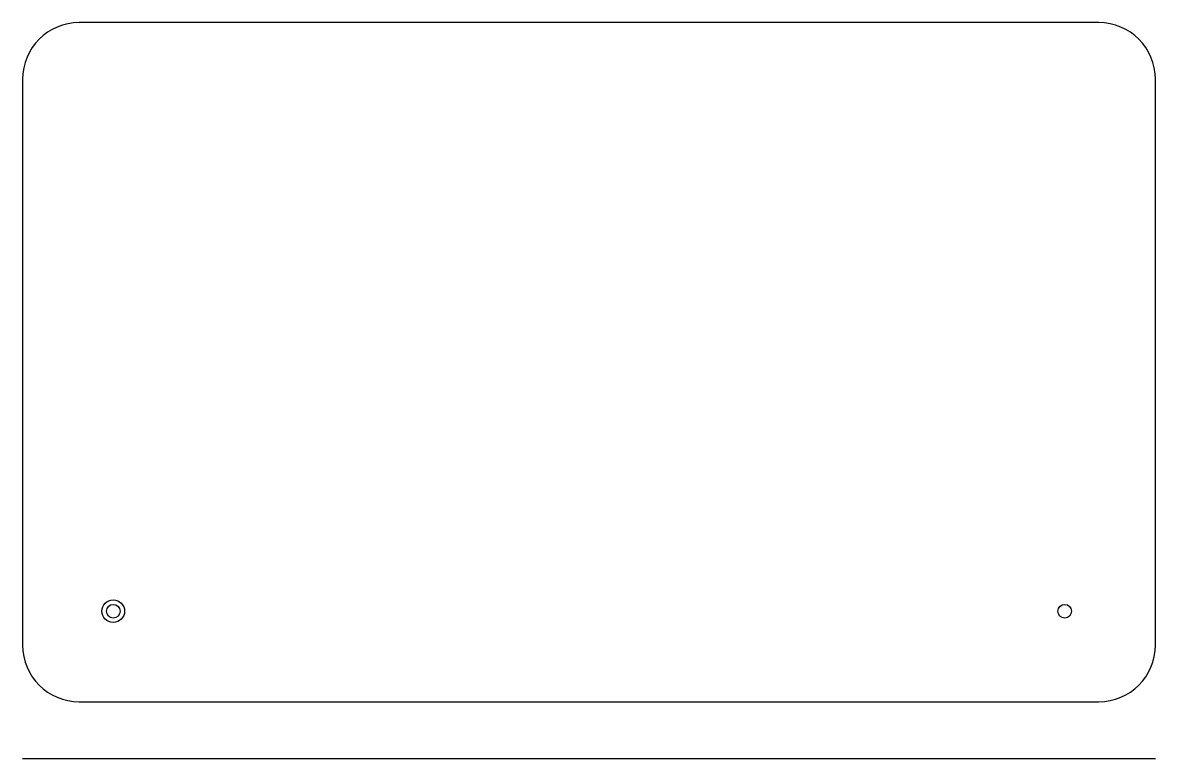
# Model space of a CAD drawing. Extents: x 0 to 1000, y -50 to 600.
import ezdxf

# ---------------------------------------------------------------- set-up
doc = ezdxf.new("R2010")
doc.units = 0

msp = doc.modelspace()

# ---------------------------------------------------------------- linework, layer by layer
for p, q in [((950, 600), (50, 600)), ((0, 550), (0, 50)), ((1000, 50), (1000, 550)), ((50, 0), (950, 0)), ((0, -50), (1000, -50))]:
    msp.add_line(p, q)
for centre, radius in [((80, 80), 10), ((80, 80), 6), ((920, 80), 6)]:
    msp.add_circle(centre, radius)
for centre, start, end in [((50, 550), 90, 180), ((950, 550), 0, 90), ((50, 50), 180, 270), ((950, 50), 270, 360)]:
    msp.add_arc(centre, 50, start, end)

doc.saveas('drawing.dxf')
